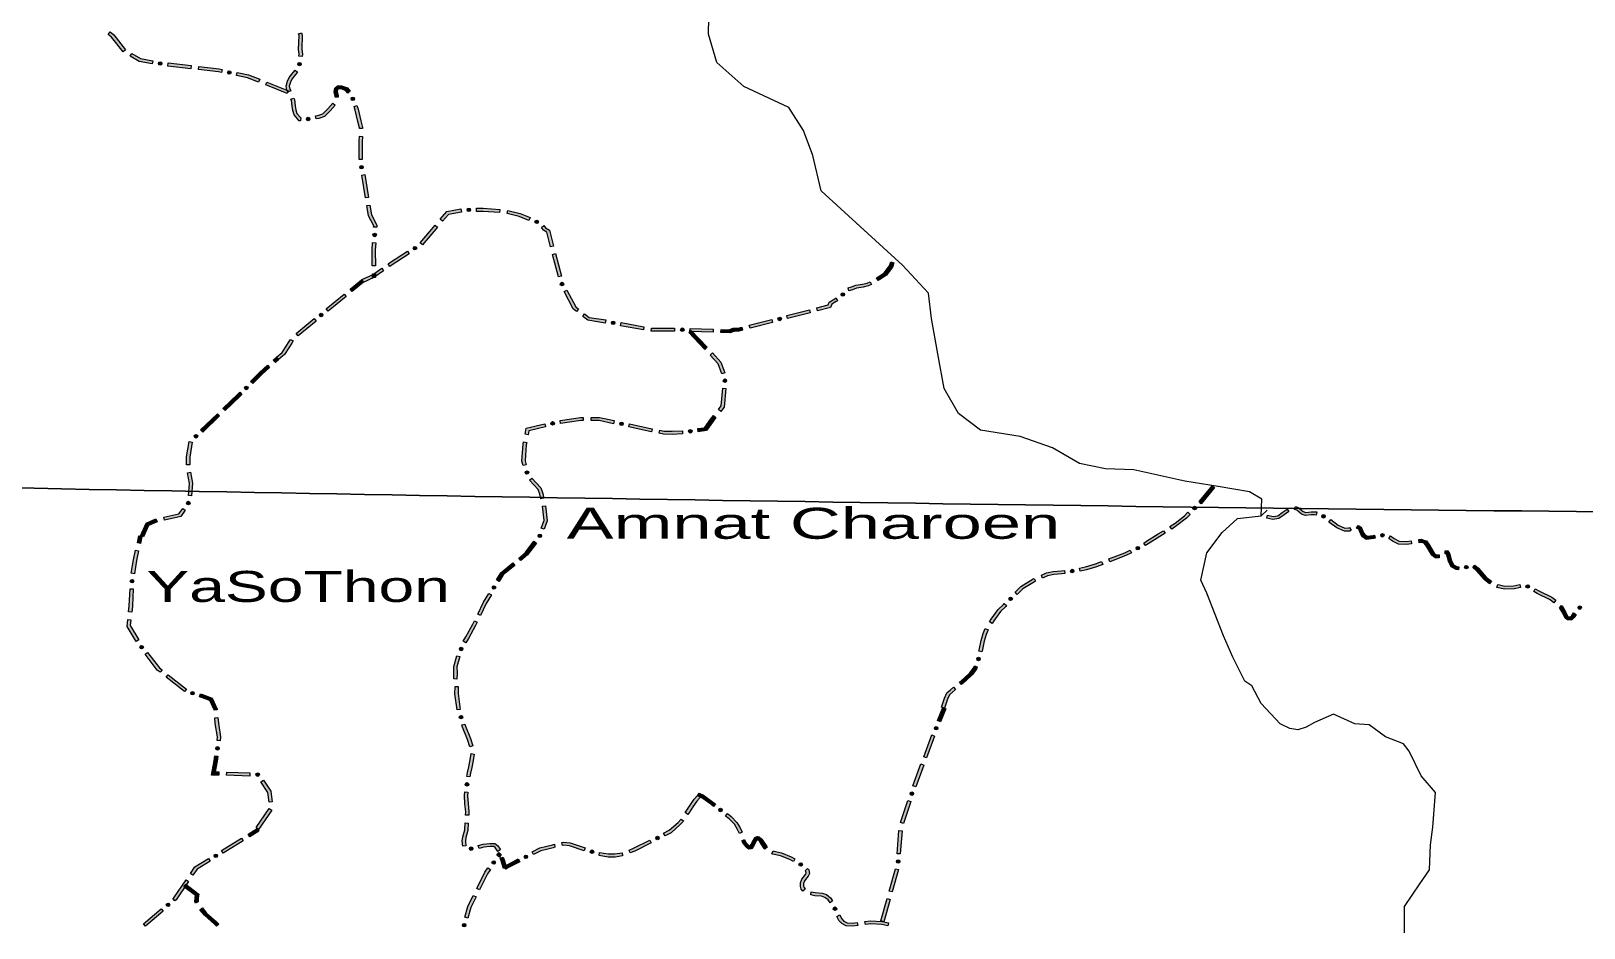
# Model space of a CAD drawing. Header units: metres. Extents: x -835890 to 1024355, y 79891 to 2211954.
# Drawn here: x -433987 to -233624, y 1279501 to 1395178 of the extents above; entities that cross this region are included whole.
import ezdxf

# ---------------------------------------------------------------- set-up
doc = ezdxf.new("R2010")
doc.units = ezdxf.units.M
doc.header["$LTSCALE"] = 2200
for name, color, linetype, lineweight in [('18', 7, 'Continuous', 13), ('20', 7, 'Continuous', 13), ('36', 7, 'Continuous', 13), ('37', 7, 'Continuous', 13)]:
    doc.layers.add(name, color=color, linetype=linetype, lineweight=lineweight)

msp = doc.modelspace()

# ---------------------------------------------------------------- hatches: boundary and pattern name
at = {"layer": '37'}
for points in [[(-422109, 1392518), (-423591, 1394401), (-424028, 1394746), (-423780, 1395060), (-423306, 1394685), (-421795, 1392766)], [(-399088, 1394946), (-399000, 1394661), (-399071, 1392835), (-398974, 1392218), (-399020, 1391883), (-399416, 1391938), (-399378, 1392214), (-399472, 1392811), (-399403, 1394609), (-399470, 1394828)], [(-418344, 1390965), (-420021, 1391242), (-421201, 1391952), (-420995, 1392295), (-419880, 1391624), (-418279, 1391359)], [(-417547, 1391036, 1), (-417103, 1390962, 1)], [(-413377, 1390324), (-416357, 1390668), (-416311, 1391065), (-413331, 1390721)], [(-409425, 1389837), (-409786, 1389910), (-412384, 1390209), (-412338, 1390607), (-409724, 1390305), (-409346, 1390229)], [(-399388, 1390697, 1), (-399325, 1391143, 1)], [(-408625, 1389881, 1), (-408184, 1389793, 1)], [(-404637, 1388594), (-406063, 1389164), (-407464, 1389444), (-407385, 1389836), (-405949, 1389549), (-404489, 1388966)], [(-400922, 1387111), (-403709, 1388224), (-403560, 1388595), (-400774, 1387483)], [(-399597, 1389888), (-399851, 1389565), (-400345, 1388978), (-400520, 1388571), (-400663, 1388056), (-400582, 1387678), (-400484, 1387463), (-400848, 1387297), (-400964, 1387552), (-401075, 1388068), (-400898, 1388704), (-400690, 1389190), (-400162, 1389818), (-399912, 1390135)], [(-400081, 1386542), (-400003, 1386357), (-399904, 1385537), (-399811, 1385040), (-399681, 1384554), (-399191, 1383995), (-399184, 1383994), (-399239, 1383598), (-399393, 1383619), (-400044, 1384360), (-400202, 1384951), (-400300, 1385476), (-400393, 1386253), (-400449, 1386386)], [(-394760, 1386669), (-394760, 1386799), (-394892, 1387361), (-394806, 1387830), (-394435, 1388109), (-393920, 1388109), (-393164, 1387857), (-392817, 1387435), (-393126, 1387181), (-393400, 1387514), (-393985, 1387709), (-394301, 1387709), (-394441, 1387605), (-394483, 1387371), (-394360, 1386846), (-394360, 1386669)], [(-392396, 1386234, 1), (-392551, 1386656, 1)], [(-397291, 1384236), (-396975, 1384299), (-396361, 1384504), (-395696, 1385169), (-395066, 1385890), (-394765, 1385626), (-395404, 1384896), (-396145, 1384154), (-396872, 1383912), (-397213, 1383844)], [(-391942, 1385575), (-391764, 1385088), (-391442, 1383609), (-391214, 1382762), (-391207, 1382610), (-391607, 1382592), (-391612, 1382700), (-391831, 1383515), (-392149, 1384977), (-392318, 1385437)], [(-398011, 1383883, 1), (-398448, 1383778, 1)], [(-391206, 1381591), (-391245, 1380903), (-391261, 1378644), (-391260, 1378613), (-391659, 1378594), (-391661, 1378635), (-391645, 1380915), (-391605, 1381614)], [(-391290, 1377396, 1), (-391396, 1377833, 1)], [(-390910, 1376675), (-390427, 1373714), (-390822, 1373650), (-391305, 1376611)], [(-390266, 1372727), (-390060, 1371464), (-389370, 1370159), (-389389, 1369868), (-389788, 1369893), (-389777, 1370072), (-390444, 1371335), (-390661, 1372663)], [(-381185, 1370903), (-380340, 1371901), (-378534, 1372230), (-378463, 1371836), (-380127, 1371533), (-380880, 1370644)], [(-377281, 1372117, 1), (-377731, 1372117, 1)], [(-376506, 1372317), (-375636, 1372317), (-373497, 1372164), (-373526, 1371765), (-375651, 1371917), (-376506, 1371917)], [(-372476, 1372033), (-370880, 1371650), (-369593, 1371129), (-369743, 1370758), (-371003, 1371268), (-372569, 1371644)], [(-368532, 1370484, 1), (-368950, 1370653, 1)], [(-389664, 1368658, 1), (-389636, 1369107, 1)], [(-383771, 1367851), (-381832, 1370140), (-381527, 1369881), (-383466, 1367592)], [(-367820, 1370097), (-367612, 1369812), (-367100, 1369505), (-366560, 1367441), (-366947, 1367340), (-367446, 1369246), (-367887, 1369511), (-368143, 1369861)], [(-389513, 1367872), (-389573, 1366906), (-389560, 1364888), (-389959, 1364885), (-389973, 1366918), (-389912, 1367897)], [(-387915, 1365147), (-387729, 1365276), (-385401, 1366794), (-385182, 1366459), (-387506, 1364944), (-387687, 1364819)], [(-384266, 1367296, 1), (-384643, 1367050, 1)], [(-391305, 1363121), (-389948, 1363739), (-388737, 1364578), (-388509, 1364249), (-389749, 1363390), (-391139, 1362757)], [(-366307, 1366474), (-365548, 1363572), (-365935, 1363470), (-366694, 1366373)], [(-322658, 1365282), (-322850, 1364719), (-323630, 1363689), (-324461, 1363146), (-324674, 1363007), (-324892, 1363342), (-324680, 1363481), (-323907, 1363986), (-323207, 1364909), (-323036, 1365411)], [(-392819, 1361889), (-391349, 1363094), (-391095, 1362785), (-392565, 1361580)], [(-389553, 1363888), (-389549, 1363391), (-389949, 1363389), (-389953, 1363885)], [(-365431, 1362336, 1), (-365545, 1362771, 1)], [(-325558, 1362481), (-325966, 1362298), (-326628, 1362132), (-327477, 1362007), (-328002, 1361821), (-328459, 1361678), (-328579, 1362060), (-328128, 1362201), (-327573, 1362397), (-326706, 1362525), (-326098, 1362677), (-325722, 1362846)], [(-395912, 1359353), (-393592, 1361255), (-393339, 1360946), (-395659, 1359044)], [(-364862, 1361757), (-363712, 1359594), (-363345, 1359308), (-363591, 1358992), (-364026, 1359331), (-365215, 1361569)], [(-329921, 1360404), (-330094, 1360313), (-330678, 1359946), (-330817, 1359530), (-332498, 1359097), (-332598, 1359485), (-331127, 1359863), (-331012, 1360209), (-330294, 1360659), (-330109, 1360757)], [(-329382, 1361017, 1), (-329104, 1361370, 1)], [(-396385, 1358707, 1), (-396733, 1358422, 1)], [(-362557, 1358693), (-361991, 1358251), (-359838, 1357919), (-359899, 1357524), (-362155, 1357872), (-362803, 1358377)], [(-333466, 1358848), (-336372, 1358101), (-336472, 1358488), (-333566, 1359235)], [(-399779, 1356183), (-397459, 1358085), (-397206, 1357776), (-399526, 1355874)], [(-358661, 1357515, 1), (-359104, 1357594, 1)], [(-357863, 1357575), (-354910, 1357046), (-354981, 1356652), (-357934, 1357181)], [(-353926, 1356870), (-353873, 1356860), (-350962, 1356860), (-350962, 1356460), (-353908, 1356460), (-353996, 1356476)], [(-349737, 1356660, 1), (-350187, 1356660, 1)], [(-348825, 1356571), (-346763, 1354391), (-347054, 1354116), (-349115, 1356296)], [(-348955, 1356833), (-345957, 1356724), (-345972, 1356324), (-348970, 1356433)], [(-344958, 1356687), (-343859, 1356647), (-343873, 1356247), (-344973, 1356288)], [(-342183, 1356606), (-342681, 1356478), (-343305, 1356446), (-343795, 1356260), (-343937, 1356634), (-343388, 1356843), (-342741, 1356875), (-342282, 1356993)], [(-338309, 1357602), (-341214, 1356855), (-341314, 1357242), (-338408, 1357990)], [(-337608, 1357989, 1), (-337172, 1358101, 1)], [(-402301, 1353133), (-401593, 1353734), (-401053, 1354551), (-400675, 1355134), (-400506, 1355418), (-400162, 1355214), (-400335, 1354923), (-400719, 1354332), (-401291, 1353466), (-402043, 1352828)], [(-402732, 1352746), (-402306, 1353130), (-402038, 1352832), (-402464, 1352449)], [(-346076, 1353665), (-344967, 1352492), (-344468, 1351110), (-344845, 1350974), (-345315, 1352278), (-346367, 1353390)], [(-405653, 1350000), (-404502, 1351154), (-403475, 1352078), (-403208, 1351780), (-404227, 1350863), (-405370, 1349718)], [(-409227, 1346511), (-407310, 1348340), (-407066, 1348585), (-406783, 1348302), (-407030, 1348054), (-408950, 1346221)], [(-406059, 1349311, 1), (-406377, 1348992, 1)], [(-344343, 1349069), (-344540, 1346676), (-344992, 1346114), (-345304, 1346365), (-344928, 1346831), (-344742, 1349102)], [(-344479, 1349858, 1), (-344442, 1350306, 1)], [(-412120, 1343748), (-409950, 1345820), (-409674, 1345531), (-411844, 1343459)], [(-367616, 1344151), (-369749, 1343637), (-369850, 1343100), (-370243, 1343173), (-370095, 1343965), (-367710, 1344540)], [(-366910, 1344527, 1), (-366472, 1344633, 1)], [(-362737, 1344947), (-363056, 1344947), (-365682, 1344571), (-365738, 1344967), (-363085, 1345347), (-362737, 1345347)], [(-358824, 1344539), (-360697, 1344947), (-361737, 1344947), (-361737, 1345347), (-360654, 1345347), (-358739, 1344930)], [(-358024, 1344570, 1), (-357584, 1344474, 1)], [(-353931, 1343476), (-353982, 1343486), (-356870, 1344114), (-356784, 1344505), (-353904, 1343878), (-353860, 1343870)], [(-345620, 1345335), (-345948, 1344928), (-346856, 1343649), (-347917, 1343507), (-347969, 1343904), (-347081, 1344022), (-346267, 1345169), (-345931, 1345586)], [(-412542, 1343069, 1), (-412868, 1342758, 1)], [(-349914, 1343219), (-351273, 1343164), (-352375, 1343196), (-352947, 1343299), (-352876, 1343693), (-352334, 1343595), (-351275, 1343564), (-349930, 1343618)], [(-349155, 1343527, 1), (-348710, 1343596, 1)], [(-413920, 1339226), (-413920, 1340248), (-413576, 1342231), (-413182, 1342162), (-413520, 1340213), (-413520, 1339226)], [(-370035, 1342117), (-370090, 1341826), (-370252, 1339763), (-370098, 1339247), (-370481, 1339132), (-370657, 1339720), (-370487, 1341879), (-370428, 1342191)], [(-369939, 1338016, 1), (-370068, 1338447, 1)], [(-413684, 1335275), (-413565, 1336828), (-413794, 1338203), (-413399, 1338269), (-413162, 1336846), (-413285, 1335245)], [(-369378, 1337521), (-368204, 1336263), (-367965, 1335547), (-367812, 1334939), (-368200, 1334841), (-368350, 1335435), (-368556, 1336054), (-369670, 1337248)], [(-283278, 1334499), (-283256, 1334520), (-281931, 1336107), (-281599, 1336541), (-281281, 1336299), (-281618, 1335858), (-282963, 1334248), (-283000, 1334211)], [(-413558, 1334492, 1), (-413816, 1334123, 1)], [(-416861, 1332494), (-414908, 1332909), (-414424, 1333603), (-414096, 1333373), (-414671, 1332551), (-416778, 1332103)], [(-367607, 1333934), (-367394, 1331998), (-367783, 1330921), (-368159, 1331057), (-367802, 1332046), (-368004, 1333891)], [(-287034, 1331267), (-286375, 1331714), (-285181, 1332658), (-284715, 1333108), (-284437, 1332821), (-284917, 1332356), (-286139, 1331391), (-286809, 1330936)], [(-283696, 1333816, 1), (-284019, 1333503, 1)], [(-274457, 1332740), (-273734, 1332571), (-273141, 1332670), (-272554, 1333097), (-271930, 1333531), (-271702, 1333202), (-272322, 1332771), (-272982, 1332291), (-273747, 1332163), (-274548, 1332351)], [(-270849, 1333837), (-270477, 1333741), (-269844, 1333222), (-269521, 1333093), (-268829, 1333191), (-268346, 1333191), (-268103, 1333154), (-268164, 1332758), (-268377, 1332791), (-268801, 1332791), (-269570, 1332682), (-270050, 1332874), (-270663, 1333376), (-270949, 1333450)], [(-267045, 1332467, 1), (-267413, 1332727, 1)], [(-419857, 1330088), (-419129, 1331722), (-417872, 1332261), (-417714, 1331894), (-418827, 1331416), (-419492, 1329925)], [(-290414, 1329149), (-290051, 1329368), (-288557, 1330322), (-287872, 1330740), (-287663, 1330399), (-288345, 1329983), (-289840, 1329028), (-290207, 1328807)], [(-266297, 1332178), (-265316, 1331463), (-264455, 1331068), (-263953, 1331089), (-263880, 1331138), (-263658, 1330806), (-263824, 1330695), (-264534, 1330664), (-265519, 1331116), (-266533, 1331854)], [(-262762, 1331426), (-262371, 1331202), (-262071, 1330480), (-261897, 1330239), (-261613, 1330035), (-260804, 1330126), (-260645, 1330156), (-260570, 1329763), (-260745, 1329730), (-261722, 1329620), (-262184, 1329952), (-262422, 1330283), (-262688, 1330923), (-262961, 1331079)], [(-420271, 1329190), (-420064, 1330095), (-419674, 1330006), (-419881, 1329101)], [(-368789, 1329149), (-369932, 1327621), (-370814, 1326899), (-371068, 1327208), (-370223, 1327900), (-369109, 1329389)], [(-368485, 1329890, 1), (-368215, 1330250, 1)], [(-290975, 1328580, 1), (-291380, 1328384, 1)], [(-259404, 1330189, 1), (-259846, 1330105, 1)], [(-258562, 1330065), (-258093, 1329712), (-257466, 1329398), (-256565, 1329345), (-255923, 1329439), (-255864, 1329044), (-256548, 1328943), (-257572, 1329003), (-258304, 1329371), (-258803, 1329746)], [(-254933, 1329585), (-254616, 1329632), (-254295, 1329535), (-254411, 1329152), (-254646, 1329223), (-254875, 1329190)], [(-254295, 1329535), (-253938, 1329428), (-253557, 1328854), (-252949, 1327856), (-252690, 1327640), (-252536, 1327640), (-252317, 1327640), (-252317, 1327240), (-252536, 1327240), (-252835, 1327240), (-253256, 1327592), (-253894, 1328639), (-254192, 1329087), (-254411, 1329152)], [(-421052, 1325255), (-420779, 1326964), (-420493, 1328215), (-420103, 1328126), (-420386, 1326888), (-420657, 1325192)], [(-371588, 1326265), (-373073, 1325049), (-373584, 1324179), (-373929, 1324381), (-373382, 1325314), (-371842, 1326575)], [(-298694, 1325895), (-298698, 1325895), (-297930, 1326083), (-296638, 1326461), (-295864, 1326756), (-295721, 1326382), (-296511, 1326082), (-297826, 1325696), (-298616, 1325503), (-298626, 1325501)], [(-294928, 1327111), (-292870, 1327887), (-292165, 1328227), (-291991, 1327867), (-292712, 1327519), (-294787, 1326737)], [(-251522, 1328151), (-251198, 1328151), (-250934, 1327727), (-250743, 1326961), (-250440, 1326354), (-250004, 1326104), (-249771, 1326090), (-249796, 1325690), (-250122, 1325711), (-250744, 1326067), (-251120, 1326822), (-251307, 1327569), (-251420, 1327751), (-251522, 1327751)], [(-420950, 1324456, 1), (-420972, 1324006, 1)], [(-307027, 1322805), (-306268, 1323535), (-304696, 1324508), (-304543, 1324576), (-304380, 1324211), (-304509, 1324153), (-306021, 1323217), (-306750, 1322517)], [(-303629, 1324982), (-302949, 1325285), (-302091, 1325483), (-301026, 1325580), (-300653, 1325609), (-300622, 1325210), (-300993, 1325181), (-302027, 1325087), (-302822, 1324904), (-303466, 1324617)], [(-299423, 1325564, 1), (-299868, 1325494, 1)], [(-248589, 1326099, 1), (-249024, 1325984, 1)], [(-247698, 1326280), (-247242, 1325900), (-246225, 1324729), (-245555, 1324208), (-245801, 1323892), (-246501, 1324438), (-247523, 1325613), (-247954, 1325973)], [(-421398, 1320259), (-421317, 1321047), (-421210, 1323242), (-420810, 1323222), (-420918, 1321017), (-421000, 1320218)], [(-374596, 1322454), (-375255, 1321331), (-375989, 1319817), (-376349, 1319992), (-375608, 1321520), (-374941, 1322656)], [(-374376, 1323223, 1), (-374149, 1323612, 1)], [(-244735, 1323809), (-244704, 1323800), (-243830, 1323581), (-242671, 1323617), (-241894, 1323805), (-241800, 1323416), (-242617, 1323219), (-243874, 1323179), (-244812, 1323415), (-244853, 1323427)], [(-240679, 1323439, 1), (-241073, 1323657, 1)], [(-239905, 1323239), (-239454, 1322989), (-237780, 1322149), (-237269, 1321762), (-237511, 1321443), (-237992, 1321808), (-239641, 1322635), (-240099, 1322889)], [(-310307, 1318994), (-310093, 1319322), (-309189, 1320581), (-308515, 1321224), (-308413, 1321341), (-308112, 1321077), (-308226, 1320947), (-308886, 1320318), (-309763, 1319096), (-309972, 1318775)], [(-307438, 1322114, 1), (-307756, 1321796, 1)], [(-236502, 1321082), (-236425, 1321005), (-235990, 1320291), (-235744, 1319726), (-235617, 1319641), (-235345, 1319641), (-235192, 1319795), (-234962, 1320152), (-234625, 1319935), (-234879, 1319542), (-235179, 1319241), (-235738, 1319241), (-236064, 1319459), (-236346, 1320106), (-236742, 1320756), (-236786, 1320800)], [(-234014, 1320985, 1), (-234315, 1320650, 1)], [(-420410, 1316466), (-421590, 1318396), (-421501, 1319265), (-421103, 1319224), (-421178, 1318489), (-420069, 1316675)], [(-376426, 1318918), (-376630, 1318496), (-377547, 1316835), (-377868, 1316272), (-378215, 1316471), (-377895, 1317031), (-376985, 1318680), (-376786, 1319092)], [(-311689, 1315216), (-311665, 1315310), (-311378, 1316583), (-311151, 1317460), (-310867, 1318124), (-310499, 1317967), (-310772, 1317330), (-310990, 1316489), (-311276, 1315217), (-311301, 1315116)], [(-419835, 1315910, 1), (-419600, 1315526, 1)], [(-417322, 1312470), (-417695, 1312764), (-419269, 1314801), (-418953, 1315046), (-417409, 1313048), (-417074, 1312784)], [(-378678, 1314502), (-379055, 1313178), (-379024, 1312411), (-379038, 1311608), (-379438, 1311615), (-379424, 1312406), (-379457, 1313226), (-379063, 1314612)], [(-378585, 1315275, 1), (-378396, 1315683, 1)], [(-311688, 1314415, 1), (-311800, 1313980, 1)], [(-314206, 1311213), (-313654, 1311691), (-312874, 1312409), (-312363, 1313071), (-312270, 1313325), (-311894, 1313188), (-312008, 1312875), (-312578, 1312137), (-313388, 1311392), (-313945, 1310910)], [(-414179, 1309996), (-416536, 1311852), (-416289, 1312166), (-413931, 1310310)], [(-378865, 1310624), (-378893, 1309735), (-378602, 1307679), (-378998, 1307623), (-379294, 1309713), (-379265, 1310637)], [(-316524, 1307975), (-316123, 1309134), (-315817, 1309815), (-315369, 1310229), (-314962, 1310565), (-314707, 1310256), (-315106, 1309927), (-315485, 1309577), (-315751, 1308986), (-316146, 1307844)], [(-413365, 1309832, 1), (-412932, 1309708, 1)], [(-410363, 1307598), (-410365, 1307623), (-410926, 1308820), (-412001, 1309234), (-412242, 1309303), (-412132, 1309687), (-411874, 1309614), (-410632, 1309135), (-409972, 1307728), (-409964, 1307631)], [(-409995, 1303678), (-409930, 1304135), (-410220, 1305882), (-410280, 1306601), (-409882, 1306635), (-409823, 1305931), (-409525, 1304140), (-409599, 1303621)], [(-378443, 1306480, 1), (-378578, 1306910, 1)], [(-317012, 1306257), (-316331, 1307920), (-315961, 1307768), (-316641, 1306105)], [(-378021, 1305800), (-377936, 1305531), (-377301, 1303943), (-376981, 1302992), (-377360, 1302865), (-377677, 1303805), (-378313, 1305397), (-378402, 1305681)], [(-318815, 1301587), (-317775, 1304393), (-317769, 1304406), (-317399, 1304255), (-317402, 1304248), (-318440, 1301448)], [(-317120, 1305464, 1), (-317291, 1305048, 1)], [(-409906, 1302882, 1), (-409970, 1302437, 1)], [(-409745, 1299220), (-410703, 1299220), (-410366, 1301074), (-410277, 1301698), (-409881, 1301642), (-409971, 1301010), (-410223, 1299620), (-409745, 1299620)], [(-376810, 1301925), (-376927, 1301105), (-377119, 1300175), (-377277, 1299479), (-377364, 1298973), (-377759, 1299041), (-377670, 1299557), (-377510, 1300260), (-377321, 1301174), (-377206, 1301982)], [(-320205, 1297836), (-319162, 1300649), (-318787, 1300510), (-319830, 1297697)], [(-405755, 1299089), (-408753, 1299200), (-408738, 1299600), (-405740, 1299489)], [(-404973, 1299273, 1), (-404523, 1299273, 1)], [(-403266, 1295725), (-403446, 1296989), (-404350, 1298348), (-404017, 1298570), (-403063, 1297135), (-402870, 1295782)], [(-377638, 1297014), (-377670, 1296560), (-377608, 1295529), (-377491, 1294475), (-377519, 1294026), (-377918, 1294051), (-377892, 1294465), (-378006, 1295495), (-378071, 1296562), (-378037, 1297042)], [(-377769, 1297800, 1), (-377693, 1298243, 1)], [(-347468, 1296425), (-347748, 1296250), (-348100, 1295868), (-348600, 1295118), (-349044, 1294451), (-349243, 1294149), (-349577, 1294369), (-349378, 1294672), (-348933, 1295340), (-348415, 1296116), (-348005, 1296561), (-347680, 1296764)], [(-345935, 1295184), (-346283, 1295462), (-347446, 1296273), (-347978, 1296543), (-347797, 1296900), (-347240, 1296617), (-346044, 1295783), (-345685, 1295497)], [(-320277, 1297037, 1), (-320419, 1296610, 1)], [(-404958, 1292444), (-403259, 1294916), (-402929, 1294690), (-404629, 1292217)], [(-345205, 1294857, 1), (-344853, 1294576, 1)], [(-321800, 1293091), (-320853, 1295937), (-320474, 1295811), (-321421, 1292965)], [(-377581, 1293028), (-377640, 1292077), (-377880, 1291182), (-377939, 1290678), (-377879, 1290101), (-378277, 1290060), (-378342, 1290680), (-378274, 1291257), (-378037, 1292142), (-377980, 1293053)], [(-349792, 1293314), (-349847, 1293230), (-350216, 1292828), (-351417, 1291788), (-352176, 1291376), (-352367, 1291727), (-351646, 1292119), (-350495, 1293115), (-350164, 1293476), (-350126, 1293534)], [(-342599, 1291682), (-342853, 1292212), (-343242, 1292876), (-343908, 1293564), (-344372, 1293936), (-344123, 1294248), (-343638, 1293861), (-342921, 1293119), (-342500, 1292400), (-342238, 1291855)], [(-409394, 1289497), (-406840, 1291070), (-406630, 1290730), (-409185, 1289156)], [(-405989, 1291595), (-404793, 1292331), (-404584, 1291990), (-405779, 1291254)], [(-376279, 1290113), (-375639, 1290303), (-374784, 1290402), (-374134, 1290402), (-373800, 1290151), (-373427, 1289606), (-373757, 1289380), (-374093, 1289871), (-374267, 1290002), (-374761, 1290002), (-375558, 1289910), (-376165, 1289729)], [(-362625, 1289456), (-364510, 1290072), (-365249, 1290161), (-365406, 1290123), (-365499, 1290512), (-365273, 1290566), (-364423, 1290464), (-362500, 1289836)], [(-353966, 1290467), (-356073, 1289418), (-356684, 1289167), (-356836, 1289537), (-356238, 1289782), (-354144, 1290825)], [(-353361, 1290992, 1), (-352958, 1291193, 1)], [(-340289, 1290877), (-340260, 1290873), (-340335, 1290844), (-340429, 1290683), (-340793, 1290002), (-341046, 1289686), (-341395, 1289642), (-341643, 1289820), (-342080, 1290308), (-342298, 1290726), (-341943, 1290911), (-341748, 1290537), (-341375, 1290119), (-341290, 1290058), (-341257, 1290063), (-341129, 1290223), (-340778, 1290877), (-340610, 1291169), (-340304, 1291283), (-340233, 1291273)], [(-339295, 1289649), (-339393, 1289766), (-340006, 1290684), (-340204, 1290865), (-340289, 1290877), (-340233, 1291273), (-340026, 1291244), (-339700, 1290947), (-339073, 1290006), (-338990, 1289908)], [(-322237, 1289079), (-322008, 1292070), (-321609, 1292040), (-321838, 1289048)], [(-413429, 1286520), (-412848, 1287370), (-411097, 1288448), (-410888, 1288107), (-412566, 1287074), (-413099, 1286295)], [(-409949, 1288920, 1), (-410333, 1288684, 1)], [(-376973, 1289746, 1), (-377423, 1289721, 1)], [(-373879, 1288878), (-373636, 1289218), (-373311, 1288986), (-373553, 1288646)], [(-373067, 1288616), (-372962, 1288292), (-372644, 1287306), (-373024, 1287184), (-373342, 1288169), (-373447, 1288493)], [(-370933, 1288039), (-372369, 1287283), (-372734, 1287072), (-372934, 1287418), (-372563, 1287633), (-371119, 1288393)], [(-370337, 1288572, 1), (-369937, 1288778, 1)], [(-366385, 1289900), (-366611, 1289851), (-367500, 1289597), (-368212, 1289442), (-369157, 1288955), (-369340, 1289311), (-368348, 1289822), (-367598, 1289985), (-366708, 1290239), (-366470, 1290291)], [(-361826, 1289406, 1), (-361398, 1289266, 1)], [(-357657, 1288787), (-358619, 1288637), (-359541, 1288637), (-360694, 1288829), (-360628, 1289224), (-359508, 1289037), (-358650, 1289037), (-357719, 1289182)], [(-335615, 1288053), (-336102, 1288322), (-337290, 1288788), (-338266, 1289003), (-338397, 1289052), (-338254, 1289426), (-338151, 1289387), (-337173, 1289172), (-335931, 1288685), (-335421, 1288403)], [(-376487, 1284593), (-375445, 1286681), (-375040, 1287249), (-374714, 1287017), (-375101, 1286475), (-376129, 1284414)], [(-374166, 1288131, 1), (-374427, 1287764, 1)], [(-334857, 1287827, 1), (-334503, 1287549, 1)], [(-334397, 1284247), (-334608, 1284505), (-334727, 1284832), (-334727, 1285312), (-334534, 1285781), (-334057, 1286377), (-333973, 1286579), (-334021, 1286801), (-334094, 1286883), (-333795, 1287149), (-333651, 1286987), (-333556, 1286541), (-333710, 1286171), (-334186, 1285576), (-334327, 1285233), (-334327, 1284903), (-334255, 1284706), (-334087, 1284500)], [(-323260, 1284248), (-322440, 1287134), (-322056, 1287025), (-322875, 1284139)], [(-322097, 1288291, 1), (-322132, 1287842, 1)], [(-415684, 1283285), (-415579, 1283376), (-413993, 1285695), (-413663, 1285469), (-415278, 1283108), (-415423, 1282983)], [(-414021, 1285134), (-412329, 1283867), (-412409, 1283344), (-412437, 1282931), (-412411, 1282880), (-412769, 1282701), (-412843, 1282849), (-412807, 1283388), (-412761, 1283690), (-414261, 1284814)], [(-416140, 1282628, 1), (-416481, 1282334, 1)], [(-378031, 1280880), (-377638, 1282285), (-376933, 1283698), (-376575, 1283520), (-377263, 1282141), (-377646, 1280772)], [(-330892, 1282753), (-331136, 1283119), (-331559, 1283436), (-332006, 1283585), (-332850, 1283656), (-333393, 1283758), (-333318, 1284151), (-332796, 1284053), (-331925, 1283980), (-331371, 1283795), (-330841, 1283398), (-330559, 1282975)], [(-324352, 1280401), (-323533, 1283286), (-323148, 1283177), (-323967, 1280291)], [(-419469, 1280018), (-417198, 1281979), (-416937, 1281676), (-419208, 1279715)], [(-411883, 1282088), (-411337, 1281410), (-410043, 1280273), (-409774, 1279992), (-410062, 1279715), (-410320, 1279984), (-411627, 1281132), (-412195, 1281837)], [(-330348, 1282189, 1), (-330159, 1281781, 1)], [(-327330, 1279810), (-327968, 1279732), (-328814, 1279783), (-329371, 1280068), (-329748, 1280473), (-330007, 1280991), (-329650, 1281170), (-329416, 1280703), (-329126, 1280392), (-328706, 1280177), (-327980, 1280133), (-327379, 1280207)], [(-323428, 1279783), (-324211, 1279948), (-325655, 1280018), (-326338, 1279933), (-326387, 1280330), (-325670, 1280419), (-324159, 1280346), (-323346, 1280174)], [(-378047, 1280080, 1), (-378168, 1279646, 1)]]:
    msp.add_hatch(color=256, dxfattribs=at).paths.add_polyline_path(points)

# ---------------------------------------------------------------- linework, layer by layer
at = {"layer": '18'}
for points in [[(-231030, 1333165), (-234585, 1333203), (-238139, 1333240), (-241693, 1333279), (-245247, 1333318), (-248801, 1333358), (-252355, 1333398), (-255910, 1333439), (-259464, 1333480), (-263018, 1333522), (-266572, 1333565), (-270126, 1333608), (-273680, 1333651), (-277234, 1333696), (-280788, 1333740), (-284343, 1333786), (-287897, 1333832), (-291451, 1333878), (-295005, 1333925), (-298559, 1333973), (-302113, 1334021), (-305667, 1334070), (-309221, 1334119), (-312775, 1334169), (-316329, 1334220), (-319883, 1334271), (-323437, 1334323), (-326991, 1334375), (-330545, 1334428), (-334099, 1334481), (-337653, 1334535), (-341207, 1334589), (-344761, 1334644), (-348315, 1334700), (-351869, 1334756), (-355423, 1334813), (-358977, 1334870), (-362530, 1334928), (-366084, 1334987), (-369638, 1335046), (-373192, 1335106), (-376746, 1335166), (-380300, 1335227), (-383854, 1335288), (-387408, 1335350), (-390961, 1335412), (-394515, 1335475), (-398069, 1335539), (-401623, 1335603), (-405177, 1335668), (-408730, 1335733), (-412284, 1335799), (-415838, 1335866), (-419392, 1335933), (-422945, 1336000), (-426499, 1336069), (-430053, 1336137), (-433607, 1336207), (-437160, 1336277)], [(-437160, 1336277), (-433607, 1336207), (-430053, 1336137), (-426499, 1336069), (-422945, 1336000), (-419392, 1335933), (-415838, 1335866), (-412284, 1335799), (-408730, 1335733), (-405177, 1335668), (-401623, 1335603), (-398069, 1335539), (-394515, 1335475), (-390961, 1335412), (-387408, 1335350), (-383854, 1335288), (-380300, 1335227), (-376746, 1335166), (-373192, 1335106), (-369638, 1335046), (-366084, 1334987), (-362530, 1334928), (-358977, 1334870), (-355423, 1334813), (-351869, 1334756), (-348315, 1334700), (-344761, 1334644), (-341207, 1334589), (-337653, 1334535), (-334099, 1334481), (-330545, 1334428), (-326991, 1334375), (-323437, 1334323), (-319883, 1334271), (-316329, 1334220), (-312775, 1334169), (-309221, 1334119), (-305667, 1334070), (-302113, 1334021), (-298559, 1333973), (-295005, 1333925), (-291451, 1333878), (-287897, 1333832), (-284343, 1333786), (-280788, 1333740), (-277234, 1333696), (-273680, 1333651), (-270126, 1333608), (-266572, 1333565), (-263018, 1333522), (-259464, 1333480), (-255910, 1333439), (-252355, 1333398), (-248801, 1333358), (-245247, 1333318), (-241693, 1333279), (-238139, 1333240), (-234585, 1333203), (-231030, 1333165)]]:
    msp.add_lwpolyline(points, dxfattribs=at)
at = {"layer": '36'}
for points in [[(-275257, 1332633), (-275177, 1334814), (-276790, 1335757), (-280824, 1336431), (-285126, 1337104), (-291715, 1338586), (-295345, 1338721), (-298706, 1339394), (-302202, 1341415), (-306370, 1342897), (-311479, 1343705), (-314303, 1345861), (-316185, 1349094), (-316992, 1353540), (-317799, 1358120), (-318202, 1361354), (-321563, 1364991), (-329496, 1372266), (-332051, 1374556), (-333126, 1379137), (-334336, 1382370), (-336219, 1385334), (-342000, 1388028), (-345496, 1391127), (-346572, 1394764), (-346437, 1401230)], [(-256767, 1278890), (-256767, 1282259), (-254781, 1285168), (-253558, 1287005), (-253405, 1290221), (-253100, 1292517), (-252794, 1296958), (-254628, 1299101), (-256156, 1302317), (-256920, 1303235), (-259212, 1304154), (-261351, 1305685), (-263185, 1305838), (-265936, 1307063), (-268381, 1305991), (-269450, 1305379), (-270520, 1305073), (-271590, 1305226), (-272812, 1305838), (-275257, 1308441), (-276480, 1310738), (-277397, 1311350), (-278925, 1314413), (-280147, 1317169), (-281217, 1319925), (-282287, 1322681), (-283051, 1324365), (-282287, 1327887), (-280300, 1330490), (-278314, 1332327), (-275257, 1332633), (-274493, 1333399)]]:
    msp.add_lwpolyline(points, dxfattribs=at)
at = {"layer": '37'}
for points in [[(-422109, 1392518), (-423591, 1394401), (-424028, 1394746), (-423780, 1395060), (-423306, 1394685), (-421795, 1392766)], [(-399088, 1394946), (-399000, 1394661), (-399071, 1392835), (-398974, 1392218), (-399020, 1391883), (-399416, 1391938), (-399378, 1392214), (-399472, 1392811), (-399403, 1394609), (-399470, 1394828)], [(-418344, 1390965), (-420021, 1391242), (-421201, 1391952), (-420995, 1392295), (-419880, 1391624), (-418279, 1391359)], [(-413377, 1390324), (-416357, 1390668), (-416311, 1391065), (-413331, 1390721)], [(-409425, 1389837), (-409786, 1389910), (-412384, 1390209), (-412338, 1390607), (-409724, 1390305), (-409346, 1390229)], [(-404637, 1388594), (-406063, 1389164), (-407464, 1389444), (-407385, 1389836), (-405949, 1389549), (-404489, 1388966)], [(-400922, 1387111), (-403709, 1388224), (-403560, 1388595), (-400774, 1387483)], [(-399597, 1389888), (-399851, 1389565), (-400345, 1388978), (-400520, 1388571), (-400663, 1388056), (-400582, 1387678), (-400484, 1387463), (-400848, 1387297), (-400964, 1387552), (-401075, 1388068), (-400898, 1388704), (-400690, 1389190), (-400162, 1389818), (-399912, 1390135)], [(-400081, 1386542), (-400003, 1386357), (-399904, 1385537), (-399811, 1385040), (-399681, 1384554), (-399191, 1383995), (-399184, 1383994), (-399239, 1383598), (-399393, 1383619), (-400044, 1384360), (-400202, 1384951), (-400300, 1385476), (-400393, 1386253), (-400449, 1386386)], [(-394760, 1386669), (-394760, 1386799), (-394892, 1387361), (-394806, 1387830), (-394435, 1388109), (-393920, 1388109), (-393164, 1387857), (-392817, 1387435), (-393126, 1387181), (-393400, 1387514), (-393985, 1387709), (-394301, 1387709), (-394441, 1387605), (-394483, 1387371), (-394360, 1386846), (-394360, 1386669)], [(-397291, 1384236), (-396975, 1384299), (-396361, 1384504), (-395696, 1385169), (-395066, 1385890), (-394765, 1385626), (-395404, 1384896), (-396145, 1384154), (-396872, 1383912), (-397213, 1383844)], [(-391942, 1385575), (-391764, 1385088), (-391442, 1383609), (-391214, 1382762), (-391207, 1382610), (-391607, 1382592), (-391612, 1382700), (-391831, 1383515), (-392149, 1384977), (-392318, 1385437)], [(-391206, 1381591), (-391245, 1380903), (-391261, 1378644), (-391260, 1378613), (-391659, 1378594), (-391661, 1378635), (-391645, 1380915), (-391605, 1381614)], [(-390910, 1376675), (-390427, 1373714), (-390822, 1373650), (-391305, 1376611)], [(-390266, 1372727), (-390060, 1371464), (-389370, 1370159), (-389389, 1369868), (-389788, 1369893), (-389777, 1370072), (-390444, 1371335), (-390661, 1372663)], [(-381185, 1370903), (-380340, 1371901), (-378534, 1372230), (-378463, 1371836), (-380127, 1371533), (-380880, 1370644)], [(-376506, 1372317), (-375636, 1372317), (-373497, 1372164), (-373526, 1371765), (-375651, 1371917), (-376506, 1371917)], [(-372476, 1372033), (-370880, 1371650), (-369593, 1371129), (-369743, 1370758), (-371003, 1371268), (-372569, 1371644)], [(-383771, 1367851), (-381832, 1370140), (-381527, 1369881), (-383466, 1367592)], [(-367820, 1370097), (-367612, 1369812), (-367100, 1369505), (-366560, 1367441), (-366947, 1367340), (-367446, 1369246), (-367887, 1369511), (-368143, 1369861)], [(-389513, 1367872), (-389573, 1366906), (-389560, 1364888), (-389959, 1364885), (-389973, 1366918), (-389912, 1367897)], [(-387915, 1365147), (-387729, 1365276), (-385401, 1366794), (-385182, 1366459), (-387506, 1364944), (-387687, 1364819)], [(-391305, 1363121), (-389948, 1363739), (-388737, 1364578), (-388509, 1364249), (-389749, 1363390), (-391139, 1362757)], [(-366307, 1366474), (-365548, 1363572), (-365935, 1363470), (-366694, 1366373)], [(-322658, 1365282), (-322850, 1364719), (-323630, 1363689), (-324461, 1363146), (-324674, 1363007), (-324892, 1363342), (-324680, 1363481), (-323907, 1363986), (-323207, 1364909), (-323036, 1365411)], [(-392819, 1361889), (-391349, 1363094), (-391095, 1362785), (-392565, 1361580)], [(-389553, 1363888), (-389549, 1363391), (-389949, 1363389), (-389953, 1363885)], [(-325558, 1362481), (-325966, 1362298), (-326628, 1362132), (-327477, 1362007), (-328002, 1361821), (-328459, 1361678), (-328579, 1362060), (-328128, 1362201), (-327573, 1362397), (-326706, 1362525), (-326098, 1362677), (-325722, 1362846)], [(-395912, 1359353), (-393592, 1361255), (-393339, 1360946), (-395659, 1359044)], [(-364862, 1361757), (-363712, 1359594), (-363345, 1359308), (-363591, 1358992), (-364026, 1359331), (-365215, 1361569)], [(-329921, 1360404), (-330094, 1360313), (-330678, 1359946), (-330817, 1359530), (-332498, 1359097), (-332598, 1359485), (-331127, 1359863), (-331012, 1360209), (-330294, 1360659), (-330109, 1360757)], [(-362557, 1358693), (-361991, 1358251), (-359838, 1357919), (-359899, 1357524), (-362155, 1357872), (-362803, 1358377)], [(-333466, 1358848), (-336372, 1358101), (-336472, 1358488), (-333566, 1359235)], [(-399779, 1356183), (-397459, 1358085), (-397206, 1357776), (-399526, 1355874)], [(-357863, 1357575), (-354910, 1357046), (-354981, 1356652), (-357934, 1357181)], [(-353926, 1356870), (-353873, 1356860), (-350962, 1356860), (-350962, 1356460), (-353908, 1356460), (-353996, 1356476)], [(-348825, 1356571), (-346763, 1354391), (-347054, 1354116), (-349115, 1356296)], [(-348955, 1356833), (-345957, 1356724), (-345972, 1356324), (-348970, 1356433)], [(-344958, 1356687), (-343859, 1356647), (-343873, 1356247), (-344973, 1356288)], [(-342183, 1356606), (-342681, 1356478), (-343305, 1356446), (-343795, 1356260), (-343937, 1356634), (-343388, 1356843), (-342741, 1356875), (-342282, 1356993)], [(-338309, 1357602), (-341214, 1356855), (-341314, 1357242), (-338408, 1357990)], [(-402301, 1353133), (-401593, 1353734), (-401053, 1354551), (-400675, 1355134), (-400506, 1355418), (-400162, 1355214), (-400335, 1354923), (-400719, 1354332), (-401291, 1353466), (-402043, 1352828)], [(-402732, 1352746), (-402306, 1353130), (-402038, 1352832), (-402464, 1352449)], [(-346076, 1353665), (-344967, 1352492), (-344468, 1351110), (-344845, 1350974), (-345315, 1352278), (-346367, 1353390)], [(-405653, 1350000), (-404502, 1351154), (-403475, 1352078), (-403208, 1351780), (-404227, 1350863), (-405370, 1349718)], [(-409227, 1346511), (-407310, 1348340), (-407066, 1348585), (-406783, 1348302), (-407030, 1348054), (-408950, 1346221)], [(-344343, 1349069), (-344540, 1346676), (-344992, 1346114), (-345304, 1346365), (-344928, 1346831), (-344742, 1349102)], [(-412120, 1343748), (-409950, 1345820), (-409674, 1345531), (-411844, 1343459)], [(-367616, 1344151), (-369749, 1343637), (-369850, 1343100), (-370243, 1343173), (-370095, 1343965), (-367710, 1344540)], [(-362737, 1344947), (-363056, 1344947), (-365682, 1344571), (-365738, 1344967), (-363085, 1345347), (-362737, 1345347)], [(-358824, 1344539), (-360697, 1344947), (-361737, 1344947), (-361737, 1345347), (-360654, 1345347), (-358739, 1344930)], [(-353931, 1343476), (-353982, 1343486), (-356870, 1344114), (-356784, 1344505), (-353904, 1343878), (-353860, 1343870)], [(-345620, 1345335), (-345948, 1344928), (-346856, 1343649), (-347917, 1343507), (-347969, 1343904), (-347081, 1344022), (-346267, 1345169), (-345931, 1345586)], [(-349914, 1343219), (-351273, 1343164), (-352375, 1343196), (-352947, 1343299), (-352876, 1343693), (-352334, 1343595), (-351275, 1343564), (-349930, 1343618)], [(-413920, 1339226), (-413920, 1340248), (-413576, 1342231), (-413182, 1342162), (-413520, 1340213), (-413520, 1339226)], [(-370035, 1342117), (-370090, 1341826), (-370252, 1339763), (-370098, 1339247), (-370481, 1339132), (-370657, 1339720), (-370487, 1341879), (-370428, 1342191)], [(-413684, 1335275), (-413565, 1336828), (-413794, 1338203), (-413399, 1338269), (-413162, 1336846), (-413285, 1335245)], [(-369378, 1337521), (-368204, 1336263), (-367965, 1335547), (-367812, 1334939), (-368200, 1334841), (-368350, 1335435), (-368556, 1336054), (-369670, 1337248)], [(-283278, 1334499), (-283256, 1334520), (-281931, 1336107), (-281599, 1336541), (-281281, 1336299), (-281618, 1335858), (-282963, 1334248), (-283000, 1334211)], [(-416861, 1332494), (-414908, 1332909), (-414424, 1333603), (-414096, 1333373), (-414671, 1332551), (-416778, 1332103)], [(-367607, 1333934), (-367394, 1331998), (-367783, 1330921), (-368159, 1331057), (-367802, 1332046), (-368004, 1333891)], [(-287034, 1331267), (-286375, 1331714), (-285181, 1332658), (-284715, 1333108), (-284437, 1332821), (-284917, 1332356), (-286139, 1331391), (-286809, 1330936)], [(-274457, 1332740), (-273734, 1332571), (-273141, 1332670), (-272554, 1333097), (-271930, 1333531), (-271702, 1333202), (-272322, 1332771), (-272982, 1332291), (-273747, 1332163), (-274548, 1332351)], [(-270849, 1333837), (-270477, 1333741), (-269844, 1333222), (-269521, 1333093), (-268829, 1333191), (-268346, 1333191), (-268103, 1333154), (-268164, 1332758), (-268377, 1332791), (-268801, 1332791), (-269570, 1332682), (-270050, 1332874), (-270663, 1333376), (-270949, 1333450)], [(-419857, 1330088), (-419129, 1331722), (-417872, 1332261), (-417714, 1331894), (-418827, 1331416), (-419492, 1329925)], [(-290414, 1329149), (-290051, 1329368), (-288557, 1330322), (-287872, 1330740), (-287663, 1330399), (-288345, 1329983), (-289840, 1329028), (-290207, 1328807)], [(-266297, 1332178), (-265316, 1331463), (-264455, 1331068), (-263953, 1331089), (-263880, 1331138), (-263658, 1330806), (-263824, 1330695), (-264534, 1330664), (-265519, 1331116), (-266533, 1331854)], [(-262762, 1331426), (-262371, 1331202), (-262071, 1330480), (-261897, 1330239), (-261613, 1330035), (-260804, 1330126), (-260645, 1330156), (-260570, 1329763), (-260745, 1329730), (-261722, 1329620), (-262184, 1329952), (-262422, 1330283), (-262688, 1330923), (-262961, 1331079)], [(-420271, 1329190), (-420064, 1330095), (-419674, 1330006), (-419881, 1329101)], [(-368789, 1329149), (-369932, 1327621), (-370814, 1326899), (-371068, 1327208), (-370223, 1327900), (-369109, 1329389)], [(-258562, 1330065), (-258093, 1329712), (-257466, 1329398), (-256565, 1329345), (-255923, 1329439), (-255864, 1329044), (-256548, 1328943), (-257572, 1329003), (-258304, 1329371), (-258803, 1329746)], [(-254933, 1329585), (-254616, 1329632), (-254295, 1329535), (-254411, 1329152), (-254646, 1329223), (-254875, 1329190)], [(-254295, 1329535), (-253938, 1329428), (-253557, 1328854), (-252949, 1327856), (-252690, 1327640), (-252536, 1327640), (-252317, 1327640), (-252317, 1327240), (-252536, 1327240), (-252835, 1327240), (-253256, 1327592), (-253894, 1328639), (-254192, 1329087), (-254411, 1329152)], [(-421052, 1325255), (-420779, 1326964), (-420493, 1328215), (-420103, 1328126), (-420386, 1326888), (-420657, 1325192)], [(-371588, 1326265), (-373073, 1325049), (-373584, 1324179), (-373929, 1324381), (-373382, 1325314), (-371842, 1326575)], [(-298694, 1325895), (-298698, 1325895), (-297930, 1326083), (-296638, 1326461), (-295864, 1326756), (-295721, 1326382), (-296511, 1326082), (-297826, 1325696), (-298616, 1325503), (-298626, 1325501)], [(-294928, 1327111), (-292870, 1327887), (-292165, 1328227), (-291991, 1327867), (-292712, 1327519), (-294787, 1326737)], [(-251522, 1328151), (-251198, 1328151), (-250934, 1327727), (-250743, 1326961), (-250440, 1326354), (-250004, 1326104), (-249771, 1326090), (-249796, 1325690), (-250122, 1325711), (-250744, 1326067), (-251120, 1326822), (-251307, 1327569), (-251420, 1327751), (-251522, 1327751)], [(-307027, 1322805), (-306268, 1323535), (-304696, 1324508), (-304543, 1324576), (-304380, 1324211), (-304509, 1324153), (-306021, 1323217), (-306750, 1322517)], [(-303629, 1324982), (-302949, 1325285), (-302091, 1325483), (-301026, 1325580), (-300653, 1325609), (-300622, 1325210), (-300993, 1325181), (-302027, 1325087), (-302822, 1324904), (-303466, 1324617)], [(-247698, 1326280), (-247242, 1325900), (-246225, 1324729), (-245555, 1324208), (-245801, 1323892), (-246501, 1324438), (-247523, 1325613), (-247954, 1325973)], [(-421398, 1320259), (-421317, 1321047), (-421210, 1323242), (-420810, 1323222), (-420918, 1321017), (-421000, 1320218)], [(-374596, 1322454), (-375255, 1321331), (-375989, 1319817), (-376349, 1319992), (-375608, 1321520), (-374941, 1322656)], [(-244735, 1323809), (-244704, 1323800), (-243830, 1323581), (-242671, 1323617), (-241894, 1323805), (-241800, 1323416), (-242617, 1323219), (-243874, 1323179), (-244812, 1323415), (-244853, 1323427)], [(-239905, 1323239), (-239454, 1322989), (-237780, 1322149), (-237269, 1321762), (-237511, 1321443), (-237992, 1321808), (-239641, 1322635), (-240099, 1322889)], [(-310307, 1318994), (-310093, 1319322), (-309189, 1320581), (-308515, 1321224), (-308413, 1321341), (-308112, 1321077), (-308226, 1320947), (-308886, 1320318), (-309763, 1319096), (-309972, 1318775)], [(-236502, 1321082), (-236425, 1321005), (-235990, 1320291), (-235744, 1319726), (-235617, 1319641), (-235345, 1319641), (-235192, 1319795), (-234962, 1320152), (-234625, 1319935), (-234879, 1319542), (-235179, 1319241), (-235738, 1319241), (-236064, 1319459), (-236346, 1320106), (-236742, 1320756), (-236786, 1320800)], [(-420410, 1316466), (-421590, 1318396), (-421501, 1319265), (-421103, 1319224), (-421178, 1318489), (-420069, 1316675)], [(-376426, 1318918), (-376630, 1318496), (-377547, 1316835), (-377868, 1316272), (-378215, 1316471), (-377895, 1317031), (-376985, 1318680), (-376786, 1319092)], [(-311689, 1315216), (-311665, 1315310), (-311378, 1316583), (-311151, 1317460), (-310867, 1318124), (-310499, 1317967), (-310772, 1317330), (-310990, 1316489), (-311276, 1315217), (-311301, 1315116)], [(-417322, 1312470), (-417695, 1312764), (-419269, 1314801), (-418953, 1315046), (-417409, 1313048), (-417074, 1312784)], [(-378678, 1314502), (-379055, 1313178), (-379024, 1312411), (-379038, 1311608), (-379438, 1311615), (-379424, 1312406), (-379457, 1313226), (-379063, 1314612)], [(-314206, 1311213), (-313654, 1311691), (-312874, 1312409), (-312363, 1313071), (-312270, 1313325), (-311894, 1313188), (-312008, 1312875), (-312578, 1312137), (-313388, 1311392), (-313945, 1310910)], [(-414179, 1309996), (-416536, 1311852), (-416289, 1312166), (-413931, 1310310)], [(-378865, 1310624), (-378893, 1309735), (-378602, 1307679), (-378998, 1307623), (-379294, 1309713), (-379265, 1310637)], [(-316524, 1307975), (-316123, 1309134), (-315817, 1309815), (-315369, 1310229), (-314962, 1310565), (-314707, 1310256), (-315106, 1309927), (-315485, 1309577), (-315751, 1308986), (-316146, 1307844)], [(-410363, 1307598), (-410365, 1307623), (-410926, 1308820), (-412001, 1309234), (-412242, 1309303), (-412132, 1309687), (-411874, 1309614), (-410632, 1309135), (-409972, 1307728), (-409964, 1307631)], [(-409995, 1303678), (-409930, 1304135), (-410220, 1305882), (-410280, 1306601), (-409882, 1306635), (-409823, 1305931), (-409525, 1304140), (-409599, 1303621)], [(-317012, 1306257), (-316331, 1307920), (-315961, 1307768), (-316641, 1306105)], [(-378021, 1305800), (-377936, 1305531), (-377301, 1303943), (-376981, 1302992), (-377360, 1302865), (-377677, 1303805), (-378313, 1305397), (-378402, 1305681)], [(-318815, 1301587), (-317775, 1304393), (-317769, 1304406), (-317399, 1304255), (-317402, 1304248), (-318440, 1301448)], [(-409745, 1299220), (-410703, 1299220), (-410366, 1301074), (-410277, 1301698), (-409881, 1301642), (-409971, 1301010), (-410223, 1299620), (-409745, 1299620)], [(-376810, 1301925), (-376927, 1301105), (-377119, 1300175), (-377277, 1299479), (-377364, 1298973), (-377759, 1299041), (-377670, 1299557), (-377510, 1300260), (-377321, 1301174), (-377206, 1301982)], [(-320205, 1297836), (-319162, 1300649), (-318787, 1300510), (-319830, 1297697)], [(-405755, 1299089), (-408753, 1299200), (-408738, 1299600), (-405740, 1299489)], [(-403266, 1295725), (-403446, 1296989), (-404350, 1298348), (-404017, 1298570), (-403063, 1297135), (-402870, 1295782)], [(-377638, 1297014), (-377670, 1296560), (-377608, 1295529), (-377491, 1294475), (-377519, 1294026), (-377918, 1294051), (-377892, 1294465), (-378006, 1295495), (-378071, 1296562), (-378037, 1297042)], [(-347468, 1296425), (-347748, 1296250), (-348100, 1295868), (-348600, 1295118), (-349044, 1294451), (-349243, 1294149), (-349577, 1294369), (-349378, 1294672), (-348933, 1295340), (-348415, 1296116), (-348005, 1296561), (-347680, 1296764)], [(-345935, 1295184), (-346283, 1295462), (-347446, 1296273), (-347978, 1296543), (-347797, 1296900), (-347240, 1296617), (-346044, 1295783), (-345685, 1295497)], [(-404958, 1292444), (-403259, 1294916), (-402929, 1294690), (-404629, 1292217)], [(-321800, 1293091), (-320853, 1295937), (-320474, 1295811), (-321421, 1292965)], [(-377581, 1293028), (-377640, 1292077), (-377880, 1291182), (-377939, 1290678), (-377879, 1290101), (-378277, 1290060), (-378342, 1290680), (-378274, 1291257), (-378037, 1292142), (-377980, 1293053)], [(-349792, 1293314), (-349847, 1293230), (-350216, 1292828), (-351417, 1291788), (-352176, 1291376), (-352367, 1291727), (-351646, 1292119), (-350495, 1293115), (-350164, 1293476), (-350126, 1293534)], [(-342599, 1291682), (-342853, 1292212), (-343242, 1292876), (-343908, 1293564), (-344372, 1293936), (-344123, 1294248), (-343638, 1293861), (-342921, 1293119), (-342500, 1292400), (-342238, 1291855)], [(-409394, 1289497), (-406840, 1291070), (-406630, 1290730), (-409185, 1289156)], [(-405989, 1291595), (-404793, 1292331), (-404584, 1291990), (-405779, 1291254)], [(-376279, 1290113), (-375639, 1290303), (-374784, 1290402), (-374134, 1290402), (-373800, 1290151), (-373427, 1289606), (-373757, 1289380), (-374093, 1289871), (-374267, 1290002), (-374761, 1290002), (-375558, 1289910), (-376165, 1289729)], [(-362625, 1289456), (-364510, 1290072), (-365249, 1290161), (-365406, 1290123), (-365499, 1290512), (-365273, 1290566), (-364423, 1290464), (-362500, 1289836)], [(-353966, 1290467), (-356073, 1289418), (-356684, 1289167), (-356836, 1289537), (-356238, 1289782), (-354144, 1290825)], [(-340289, 1290877), (-340260, 1290873), (-340335, 1290844), (-340429, 1290683), (-340793, 1290002), (-341046, 1289686), (-341395, 1289642), (-341643, 1289820), (-342080, 1290308), (-342298, 1290726), (-341943, 1290911), (-341748, 1290537), (-341375, 1290119), (-341290, 1290058), (-341257, 1290063), (-341129, 1290223), (-340778, 1290877), (-340610, 1291169), (-340304, 1291283), (-340233, 1291273)], [(-339295, 1289649), (-339393, 1289766), (-340006, 1290684), (-340204, 1290865), (-340289, 1290877), (-340233, 1291273), (-340026, 1291244), (-339700, 1290947), (-339073, 1290006), (-338990, 1289908)], [(-322237, 1289079), (-322008, 1292070), (-321609, 1292040), (-321838, 1289048)], [(-413429, 1286520), (-412848, 1287370), (-411097, 1288448), (-410888, 1288107), (-412566, 1287074), (-413099, 1286295)], [(-373879, 1288878), (-373636, 1289218), (-373311, 1288986), (-373553, 1288646)], [(-373067, 1288616), (-372962, 1288292), (-372644, 1287306), (-373024, 1287184), (-373342, 1288169), (-373447, 1288493)], [(-370933, 1288039), (-372369, 1287283), (-372734, 1287072), (-372934, 1287418), (-372563, 1287633), (-371119, 1288393)], [(-366385, 1289900), (-366611, 1289851), (-367500, 1289597), (-368212, 1289442), (-369157, 1288955), (-369340, 1289311), (-368348, 1289822), (-367598, 1289985), (-366708, 1290239), (-366470, 1290291)], [(-357657, 1288787), (-358619, 1288637), (-359541, 1288637), (-360694, 1288829), (-360628, 1289224), (-359508, 1289037), (-358650, 1289037), (-357719, 1289182)], [(-335615, 1288053), (-336102, 1288322), (-337290, 1288788), (-338266, 1289003), (-338397, 1289052), (-338254, 1289426), (-338151, 1289387), (-337173, 1289172), (-335931, 1288685), (-335421, 1288403)], [(-376487, 1284593), (-375445, 1286681), (-375040, 1287249), (-374714, 1287017), (-375101, 1286475), (-376129, 1284414)], [(-334397, 1284247), (-334608, 1284505), (-334727, 1284832), (-334727, 1285312), (-334534, 1285781), (-334057, 1286377), (-333973, 1286579), (-334021, 1286801), (-334094, 1286883), (-333795, 1287149), (-333651, 1286987), (-333556, 1286541), (-333710, 1286171), (-334186, 1285576), (-334327, 1285233), (-334327, 1284903), (-334255, 1284706), (-334087, 1284500)], [(-323260, 1284248), (-322440, 1287134), (-322056, 1287025), (-322875, 1284139)], [(-415684, 1283285), (-415579, 1283376), (-413993, 1285695), (-413663, 1285469), (-415278, 1283108), (-415423, 1282983)], [(-414021, 1285134), (-412329, 1283867), (-412409, 1283344), (-412437, 1282931), (-412411, 1282880), (-412769, 1282701), (-412843, 1282849), (-412807, 1283388), (-412761, 1283690), (-414261, 1284814)], [(-378031, 1280880), (-377638, 1282285), (-376933, 1283698), (-376575, 1283520), (-377263, 1282141), (-377646, 1280772)], [(-330892, 1282753), (-331136, 1283119), (-331559, 1283436), (-332006, 1283585), (-332850, 1283656), (-333393, 1283758), (-333318, 1284151), (-332796, 1284053), (-331925, 1283980), (-331371, 1283795), (-330841, 1283398), (-330559, 1282975)], [(-324352, 1280401), (-323533, 1283286), (-323148, 1283177), (-323967, 1280291)], [(-419469, 1280018), (-417198, 1281979), (-416937, 1281676), (-419208, 1279715)], [(-411883, 1282088), (-411337, 1281410), (-410043, 1280273), (-409774, 1279992), (-410062, 1279715), (-410320, 1279984), (-411627, 1281132), (-412195, 1281837)], [(-327330, 1279810), (-327968, 1279732), (-328814, 1279783), (-329371, 1280068), (-329748, 1280473), (-330007, 1280991), (-329650, 1281170), (-329416, 1280703), (-329126, 1280392), (-328706, 1280177), (-327980, 1280133), (-327379, 1280207)], [(-323428, 1279783), (-324211, 1279948), (-325655, 1280018), (-326338, 1279933), (-326387, 1280330), (-325670, 1280419), (-324159, 1280346), (-323346, 1280174)]]:
    msp.add_lwpolyline(points, close=True, dxfattribs=at)
for centre in [(-417325, 1390999), (-399357, 1390920), (-408405, 1389837), (-392474, 1386445), (-398230, 1383830), (-391343, 1377615), (-377506, 1372117), (-368741, 1370568), (-389650, 1368883), (-384454, 1367173), (-365488, 1362553), (-329243, 1361193), (-396559, 1358565), (-358883, 1357554), (-349962, 1356660), (-337390, 1358045), (-406218, 1349151), (-344461, 1350082), (-366691, 1344580), (-357804, 1344522), (-412705, 1342913), (-348933, 1343562), (-370003, 1338232), (-413687, 1334308), (-283858, 1333660), (-267229, 1332597), (-368350, 1330070), (-291178, 1328482), (-259625, 1330147), (-420961, 1324231), (-299645, 1325529), (-248807, 1326042), (-374262, 1323418), (-240876, 1323548), (-307597, 1321955), (-234165, 1320817), (-419718, 1315718), (-378491, 1315479), (-311744, 1314197), (-413149, 1309770), (-378510, 1306695), (-317205, 1305256), (-409938, 1302660), (-404748, 1299273), (-377731, 1298021), (-320348, 1296823), (-345029, 1294716), (-353160, 1291092), (-410141, 1288802), (-377198, 1289733), (-370137, 1288675), (-361612, 1289336), (-374296, 1287947), (-334680, 1287688), (-322114, 1288067), (-416310, 1282481), (-330254, 1281985), (-378108, 1279863)]:
    msp.add_circle(centre, 225, dxfattribs=at)

# ---------------------------------------------------------------- texts
at = {"layer": '20'}
for s, width, p in [('Amnat Charoen', 1.7, (-364886, 1329691)), ('YaSoThon', 1.55, (-419114, 1321548))]:
    msp.add_text(s, height=4000, dxfattribs=dict(at, width=width)).set_placement(p)

doc.saveas('drawing.dxf')
